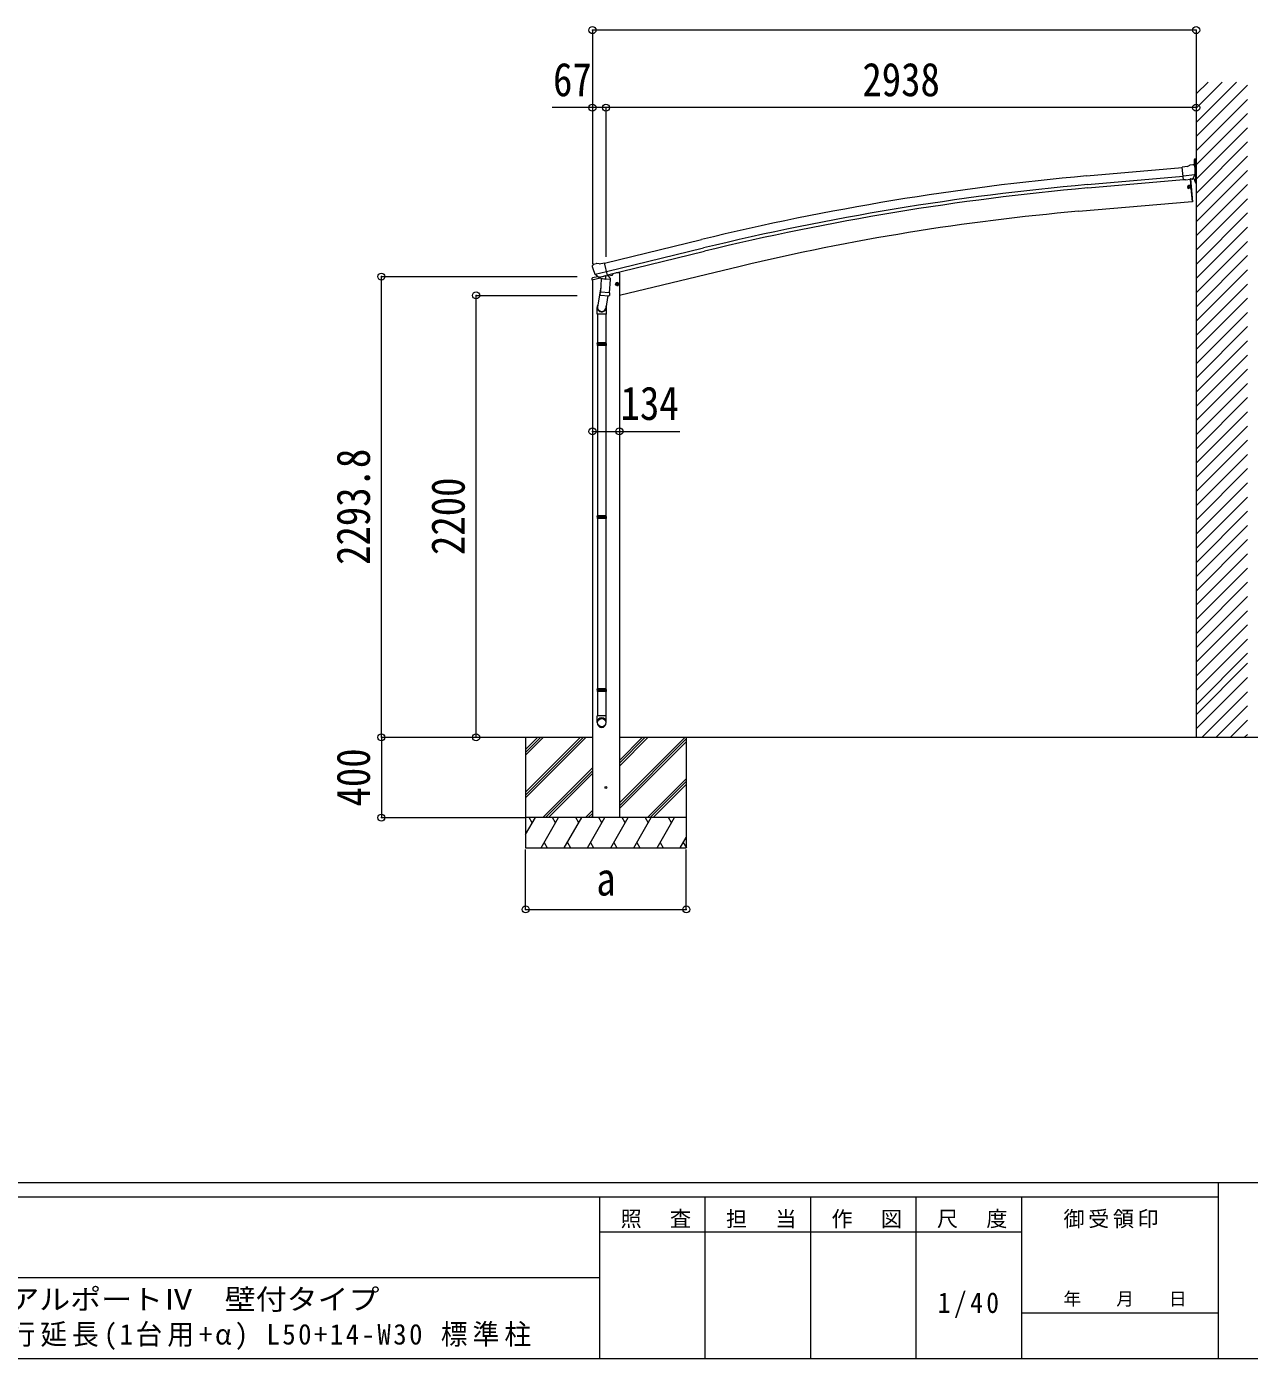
# Model space of a CAD drawing. Units: millimetres at full size. Extents: x -9783 to 9892, y -6828 to 6752.
# Drawn here: x 354 to 6441, y -6828 to -198 of the extents above; entities that cross this region are included whole.
import ezdxf
from ezdxf.enums import TextEntityAlignment as Align

# ---------------------------------------------------------------- set-up
doc = ezdxf.new("R2010")
doc.units = ezdxf.units.MM
doc.header["$LTSCALE"] = 35
doc.header["$PDMODE"] = 32
doc.header["$PDSIZE"] = 35
for name, color, linetype, lineweight in [('0-0_0', 7, 'Continuous', 9), ('0-1_本体', 4, 'Continuous', 9), ('0-2_部品', 7, 'Continuous', 9), ('0-A_寸法', 6, 'Continuous', 9), ('0-E_DET2', 7, 'Continuous', 9), ('F-0_240', 7, 'Continuous', 9)]:
    doc.layers.add(name, color=color, linetype=linetype, lineweight=lineweight)
doc.styles.add('ＭＳ ゴシック', font='')
doc.styles.get('ＭＳ ゴシック').set_extended_font_data('MS Gothic')

msp = doc.modelspace()

# ---------------------------------------------------------------- linework, layer by layer
at = {"layer": '0-0_0'}
for p, q in [((2788.8, -3736.17), (3171.08, -3736.17)), ((2838.08, -3736.17), (2838.08, -4286.17)), ((2838.08, -4009.53), (3111.45, -3736.17)), ((2838.08, -4023.67), (3125.59, -3736.17)), ((2838.08, -4037.82), (3139.73, -3736.17)), ((2838.08, -3797.4), (2899.31, -3736.17)), ((2838.08, -3811.54), (2913.45, -3736.17)), ((2838.08, -3825.68), (2927.6, -3736.17)), ((3305.08, -3736.17), (6490.17, -3736.17)), ((3305.08, -4063.03), (3631.95, -3736.17)), ((3305.08, -3879.18), (3448.1, -3736.17)), ((3305.08, -3850.9), (3419.81, -3736.17)), ((3305.08, -3865.04), (3433.95, -3736.17)), ((3305.08, -4077.17), (3638.08, -3744.17)), ((3305.08, -4091.32), (3638.08, -3758.32)), ((3638.08, -3736.17), (3638.08, -4286.17)), ((2923.58, -4136.17), (3171.08, -3888.66)), ((2937.72, -4136.17), (3171.08, -3902.81)), ((2951.86, -4136.17), (3171.08, -3916.95)), ((3444.08, -4136.17), (3638.08, -3942.16)), ((3458.22, -4136.17), (3638.08, -3956.31)), ((3472.36, -4136.17), (3638.08, -3970.45)), ((3135.71, -4136.17), (3171.08, -4100.8)), ((3638.08, -4136.17), (2838.08, -4136.17)), ((2838.08, -4220), (2886.49, -4136.17)), ((2871.48, -4162.15), (2856.48, -4136.17)), ((2915.35, -4286.17), (3001.95, -4136.17)), ((2986.95, -4162.15), (2971.95, -4136.17)), ((3030.82, -4286.17), (3117.42, -4136.17)), ((3102.42, -4162.15), (3087.42, -4136.17)), ((3146.29, -4286.17), (3232.89, -4136.17)), ((3149.85, -4136.17), (3171.08, -4114.94)), ((3163.99, -4136.17), (3171.08, -4129.08)), ((3217.89, -4162.15), (3202.89, -4136.17)), ((3261.76, -4286.17), (3348.36, -4136.17)), ((3333.36, -4162.15), (3318.36, -4136.17)), ((3377.23, -4286.17), (3463.83, -4136.17)), ((3433.83, -4136.17), (3448.83, -4162.15)), ((3492.7, -4286.17), (3579.3, -4136.17)), ((3564.3, -4162.15), (3549.3, -4136.17)), ((3608.17, -4286.17), (3638.08, -4234.36)), ((2838.08, -4286.17), (3638.08, -4286.17)), ((2930.35, -4260.19), (2945.35, -4286.17)), ((3045.82, -4260.19), (3060.82, -4286.17)), ((3161.29, -4260.19), (3176.29, -4286.17)), ((3276.76, -4260.19), (3291.76, -4286.17)), ((3392.23, -4260.19), (3407.23, -4286.17)), ((3507.7, -4260.19), (3522.7, -4286.17)), ((3623.17, -4260.19), (3638.17, -4286.17))]:
    msp.add_line(p, q, dxfattribs=at)
at = {"layer": '0-1_本体'}
for p, q in [((5630.59, -941.52), (6106.66, -898.8)), ((5634.45, -984.52), (6110.91, -941.77)), ((5635.96, -1001.28), (6112.41, -958.53)), ((6146.29, -958.36), (6155.9, -1068.13)), ((5590.85, -1117.56), (6155.9, -1068.13)), ((3230.91, -1375.17), (3713.89, -1258.08)), ((3240.99, -1417.15), (3724.07, -1300.03)), ((3244.92, -1433.51), (3728.03, -1316.39)), ((3906.85, -1391.82), (3305.08, -1536.29)), ((3171.08, -1458.42), (3171.08, -4136.17)), ((3305.08, -1423.17), (3287.57, -1423.17)), ((3305.08, -1423.17), (3305.08, -4136.17))]:
    msp.add_line(p, q, dxfattribs=at)
for centre, radius, start, end in [((6802.09, -13995.96), 13106.9, 95.12796, 103.62796), ((6802.09, -13995.96), 13063.73, 95.12796, 103.62796), ((6802.09, -13995.96), 13046.9, 95.12796, 103.62796), ((6594.14, -12585.21), 11511.45, 95, 103.50001)]:
    msp.add_arc(centre, radius, start, end, dxfattribs=at)
at = {"layer": '0-2_部品'}
for p, q in [((6166.6, -860.41), (6166.6, -885.07)), ((6133.02, -894.33), (6106.48, -896.89)), ((6112.7, -961.5), (6106.48, -896.89)), ((6133.02, -894.33), (6144.68, -887.46)), ((6159.57, -885.75), (6145.92, -887.06)), ((6166.6, -885.07), (6159.57, -885.75)), ((6168.76, -891.42), (6163.23, -886.87)), ((6169.84, -893.45), (6169.97, -894.79)), ((6169.69, -936.3), (6110.82, -941.97)), ((6122.65, -960.54), (6112.7, -961.5)), ((6138.86, -995.1), (6138.76, -993.86)), ((6148.92, -988.4), (6138.96, -989.28)), ((6140.02, -1001.36), (6139.12, -991.13)), ((6147.08, -955.94), (6146.09, -956.03)), ((6156.23, -957.31), (6148.53, -958.05)), ((6149.74, -986.32), (6148.75, -986.41)), ((6149.92, -988.32), (6148.92, -988.4)), ((6158.61, -955.89), (6169.38, -936.85)), ((6165.13, -954.53), (6159.04, -955.12)), ((6165.13, -954.53), (6172.56, -974.97)), ((6134.45, -996.7), (6144.68, -995.8)), ((6150.14, -1002.35), (6140.18, -1003.22)), ((6140.71, -995.54), (6141.96, -995.44)), ((6151.14, -1002.26), (6150.14, -1002.35)), ((6151.31, -1004.26), (6150.32, -1004.34)), ((3169.46, -1390.75), (3169.73, -1391.9)), ((3173.68, -1382.17), (3169.82, -1388.47)), ((3176.77, -1379.92), (3189.95, -1376.76)), ((3204.51, -1379.44), (3191.25, -1376.74)), ((3204.51, -1379.44), (3230.44, -1373.21)), ((3168.33, -1459.08), (3211.03, -1448.83)), ((3168.33, -1452.19), (3168.33, -1459.08)), ((3196.84, -1442.98), (3170.63, -1449.27)), ((3183.51, -1431.06), (3241.02, -1417.25)), ((3200.36, -1445.97), (3183.98, -1431.47)), ((3203.07, -1446.53), (3210.59, -1444.73)), ((3203.91, -1446.43), (3205.44, -1446.06)), ((3205.44, -1446.06), (3242.14, -1437.25)), ((3207.28, -1446.29), (3207.22, -1447.03)), ((3207.98, -1448.07), (3233.79, -1454.51)), ((3214.9, -1453.42), (3210.22, -1520.25)), ((3260.59, -1456.61), (3214.9, -1453.42)), ((3216.67, -1450.24), (3216.44, -1453.52)), ((3236.19, -1439.07), (3235.17, -1453.68)), ((3242.14, -1437.25), (3243.67, -1436.88)), ((3245.22, -1434.78), (3246.17, -1434.84)), ((3246.17, -1434.84), (3259.48, -1450.16)), ((3250.16, -1439.44), (3269.05, -1434.9)), ((3255.91, -1523.45), (3260.59, -1456.61)), ((3259.48, -1450.16), (3259.04, -1456.5)), ((3272.88, -1426.73), (3272.88, -1430.04)), ((3211.96, -1495.49), (3196.04, -1592.75)), ((3209.36, -1532.72), (3210.24, -1520.25)), ((3255.91, -1523.45), (3210.22, -1520.25)), ((3255.9, -1523.45), (3255.01, -1536.14)), ((3284.46, -1482.11), (3303.91, -1477.44)), ((3289.02, -1474.33), (3286.88, -1481.53)), ((3296.31, -1472.58), (3289.02, -1474.33)), ((3296.52, -1489.5), (3291.85, -1470.05)), ((3301.48, -1478.02), (3296.31, -1472.58)), ((3299.35, -1485.22), (3301.48, -1478.02)), ((3209.76, -1534.08), (3209.76, -1534.08)), ((3211.21, -1534.86), (3252.91, -1537.77)), ((3247.48, -1537.39), (3236.75, -1602.07)), ((3193.89, -1629.91), (3193.89, -1595.55)), ((3239.89, -1629.91), (3193.89, -1629.91)), ((3195.89, -1629.91), (3195.89, -1772.82)), ((3237.89, -1629.91), (3237.89, -1772.82)), ((3239.89, -1595.25), (3239.89, -1629.91)), ((3193.89, -1774.82), (3194.89, -1772.82)), ((3239.89, -1774.82), (3193.89, -1774.82)), ((3239.89, -1782.82), (3193.89, -1782.82)), ((3238.89, -1772.82), (3194.89, -1772.82)), ((3238.89, -1784.82), (3194.89, -1784.82)), ((3195.89, -1784.82), (3195.89, -2634.19)), ((3237.89, -1784.82), (3237.89, -2634.19)), ((3239.89, -1774.82), (3238.89, -1772.82)), ((3239.89, -1782.82), (3238.89, -1784.82)), ((3239.89, -1774.82), (3239.89, -1782.82)), ((3193.89, -2636.19), (3194.89, -2634.19)), ((3239.89, -2636.19), (3193.89, -2636.19)), ((3239.89, -2644.19), (3193.89, -2644.19)), ((3238.89, -2634.19), (3194.89, -2634.19)), ((3238.89, -2646.19), (3194.89, -2646.19)), ((3195.89, -2646.19), (3195.89, -3495.57)), ((3237.89, -2646.19), (3237.89, -3495.57)), ((3239.89, -2636.19), (3238.89, -2634.19)), ((3239.89, -2644.19), (3238.89, -2646.19)), ((3239.89, -2636.19), (3239.89, -2644.19)), ((3193.89, -3497.57), (3194.89, -3495.57)), ((3239.89, -3497.57), (3193.89, -3497.57)), ((3239.89, -3505.57), (3193.89, -3505.57)), ((3238.89, -3495.57), (3194.89, -3495.57)), ((3238.89, -3507.57), (3194.89, -3507.57)), ((3195.89, -3507.57), (3195.89, -3629.12)), ((3237.89, -3507.57), (3237.89, -3629.12)), ((3239.89, -3497.57), (3238.89, -3495.57)), ((3239.89, -3505.57), (3238.89, -3507.57)), ((3239.89, -3497.57), (3239.89, -3505.57)), ((3193.89, -3663.26), (3193.89, -3629.12)), ((3239.89, -3629.12), (3193.89, -3629.12)), ((3239.89, -3663.26), (3239.89, -3629.12))]:
    msp.add_line(p, q, dxfattribs=at)
for points in [[(6174.9, -976.41), (6174.9, -857.76), (6169.25, -857.76)], [(6122.65, -960.54), (6122.93, -960.61), (6148.28, -958.16), (6148.53, -958.05)], [(6138.76, -993.86), (6139.96, -993.76), (6140.06, -995)], [(6146.09, -956.03), (6148.92, -988.4), (6150.14, -1002.35), (6156.16, -1071.09)], [(6147.08, -955.94), (6157.15, -1071), (6156.16, -1071.09)], [(6169.76, -935.67), (6169.48, -936.66), (6169.38, -936.85)], [(6138.32, -995.75), (6137.08, -995.86), (6137.18, -997.06), (6138.42, -996.95)], [(6140.27, -997.39), (6140.38, -998.64), (6139.18, -998.74), (6139.07, -997.5)], [(6141.96, -995.44), (6142.06, -996.64), (6140.82, -996.74)], [(3235.87, -1438.66), (3245.6, -1436.32), (3230.44, -1373.21)], [(3183.24, -1430.48), (3183.83, -1431.32), (3183.98, -1431.47)], [(3235.87, -1438.66), (3235.64, -1438.81), (3210.87, -1444.76), (3210.59, -1444.73)], [(3286.88, -1481.53), (3292.05, -1486.97), (3299.35, -1485.22)], [(3193.89, -1774.82), (3193.89, -1782.82), (3194.89, -1784.82)], [(3193.89, -2636.19), (3193.89, -2644.19), (3194.89, -2646.19)], [(3193.89, -3497.57), (3193.89, -3505.57), (3194.89, -3507.57)]]:
    msp.add_lwpolyline(points, dxfattribs=at)
for centre, radius in [((6139.57, -996.25), 4.74), ((6139.57, -996.25), 2.25), ((6142.22, -998.48), 0.25), ((3294.18, -1479.77), 8.5), ((3294.18, -1479.77), 7.7), ((3294.18, -1479.77), 6.5)]:
    msp.add_circle(centre, radius, dxfattribs=at)
at = {"layer": '0-2_部品', "color": 4}
msp.add_circle((3238.08, -3986.17), 4.5, dxfattribs=at)
at = {"layer": '0-2_部品'}
for centre, radius, start, end in [((6169.25, -860.41), 2.65, 90, 180), ((6146.21, -890.05), 3, 95.5, 120.5), ((6160.05, -890.73), 5, 50.50648, 95.49352), ((5968.5, -914.19), 202.4, 353.9085, 5.5), ((6139.57, -996.25), 7, 95, 275), ((6175.15, -974.02), 2.75, 200, 257.02926), ((6174.6, -976.41), 0.3, 257.08362, 0.08005), ((6138.27, -995.16), 0.6, 275, 5), ((6138.48, -997.55), 0.6, 5, 95), ((6140.66, -994.95), 0.6, 185, 275), ((6140.87, -997.34), 0.6, 95, 185), ((3366.54, -1344.65), 202.4, 193.5, 205.09125), ((3177.94, -1384.79), 5, 103.5, 148.5), ((3190.65, -1379.68), 3, 78.5, 103.5), ((3171.33, -1452.19), 3, 103.5, 180), ((3203.79, -1445.94), 0.5, 248.23754, 283.5), ((3206.78, -1446.25), 0.5, 356, 103.5), ((3208.22, -1447.1), 1, 176, 256), ((3234.15, -1453.54), 1.03, 250.03897, 351.96569), ((3236.79, -1439.15), 0.604, 100.59842, 172.20595), ((3243.55, -1436.4), 0.5, 283.5, 318.76246), ((3267.88, -1430.04), 5, 283.5, 0), ((3211.31, -1532.89), 1.95, 175.04017, 217.47766), ((3211.35, -1532.86), 2, 217.40962, 266), ((3253.04, -1535.78), 2, 266, 349.46843), ((3223.89, -1595.55), 30, 177.45142, 180)]:
    msp.add_arc(centre, radius, start, end, dxfattribs=at)
for centre, major_axis, ratio, start_param, end_param in [((6174.13, -889.37), (-15.38, 3.31), 0.101033, 5.9751426, 5.9753737), ((6166.85, -893.73), (2.72, -1.29), 0.997474, 0.5366567, 1.3225652), ((6155.94, -954.32), (1.64, -2.52), 0.997631, 5.8041905, 5.8929484), ((6155.87, -954.21), (-3.51, 2.14), 0.650902, 2.1145521, 2.1873627), ((6155.99, -954.4), (1.64, -2.52), 0.997631, 5.965759, 6.7621801), ((3172.38, -1390.04), (-1.57, -2.57), 0.99628, 4.712389, 5.4996506), ((3202.35, -1443.71), (-0.73, -2.92), 0.997631, 5.8041905, 6.6006116), ((3202.41, -1443.48), (2.63, 3.16), 0.650902, 4.0958226, 4.1686332), ((3202.37, -1443.61), (-0.73, -2.92), 0.997631, 0.3902369, 0.4789948), ((3216.89, -1595.25), (23, 0), 0.996195, 2.5560258, 6.5663028), ((3216.89, -1595.25), (21, 0), 0.996195, 2.9349147, 5.9512394), ((3216.89, -3661.52), (-23, 0), 0.996195, 3.1415927, 6.2831853), ((3216.89, -3663.26), (-23, 0), 0.996195, 3.1415927, 6.2831853), ((3216.89, -3663.26), (0, -23.43), 0.981806, 4.712389, 7.8539816)]:
    msp.add_ellipse(centre, major_axis=major_axis, ratio=ratio, start_param=start_param, end_param=end_param, dxfattribs=at)
msp.add_ellipse((3216.89, -3663.26), major_axis=(21, 0), ratio=0.996195, dxfattribs=at)
at = {"layer": '0-A_寸法'}
for p, q in [((6175.9, -215.56), (3170.88, -215.56)), ((3170.88, -215.56), (3170.88, -1378.56)), ((6175.9, -215.56), (6175.9, -811.65)), ((3170.88, -601.46), (2970.88, -601.46)), ((3170.88, -601.46), (3170.88, -802.74)), ((3237.88, -601.46), (3170.88, -601.46)), ((6175.9, -601.46), (3237.88, -601.46)), ((3237.88, -601.46), (3237.88, -1343.68)), ((6175.9, -601.46), (6175.9, -802.74)), ((2120.24, -3736.17), (2120.24, -1442.38)), ((2120.24, -1442.38), (3094.73, -1442.38)), ((2591.87, -1536.19), (3094.73, -1536.19)), ((2591.87, -3736.17), (2591.87, -1536.19)), ((3171.08, -2213.29), (3305.08, -2213.29)), ((3305.08, -2213.29), (3605.08, -2213.29)), ((2120.24, -3736.17), (2838.08, -3736.17)), ((2120.24, -3736.17), (2838.08, -3736.17)), ((2120.24, -3736.17), (2120.24, -4136.17)), ((2591.87, -3736.17), (3094.73, -3736.17)), ((2120.24, -4136.17), (2838.08, -4136.17)), ((2838.08, -4592.83), (2838.08, -4294.17)), ((3638.08, -4592.83), (3638.08, -4294.17)), ((2838.08, -4592.83), (3638.08, -4592.83))]:
    msp.add_line(p, q, dxfattribs=at)
for p in [(3170.88, -215.56), (6175.9, -215.56), (3170.88, -601.46), (3237.88, -601.46), (6175.9, -601.46), (2120.24, -1442.38), (2591.87, -1536.19), (3171.08, -2213.29), (3305.08, -2213.29), (2120.24, -3736.17), (2591.87, -3736.17), (2120.24, -4136.17), (2838.08, -4592.83), (3638.08, -4592.83)]:
    msp.add_point(p, dxfattribs=at)
at = {"layer": '0-E_DET2'}
for p, q in [((6175.9, -473.8), (6175.9, -3736.17)), ((6175.9, -674.69), (6376.78, -473.8)), ((6175.9, -603.98), (6306.07, -473.8)), ((6175.9, -533.27), (6235.36, -473.8)), ((6175.9, -745.4), (6431.88, -489.42)), ((6175.9, -816.11), (6431.88, -560.13)), ((6175.9, -886.82), (6431.88, -630.84)), ((6175.9, -957.53), (6431.88, -701.55)), ((6175.9, -1028.24), (6431.88, -772.26)), ((6175.9, -1098.95), (6431.88, -842.97)), ((6175.9, -1169.66), (6431.88, -913.68)), ((6175.9, -1240.37), (6431.88, -984.39)), ((6175.9, -1311.09), (6431.88, -1055.1)), ((6175.9, -1381.8), (6431.88, -1125.81)), ((6175.9, -1452.51), (6431.88, -1196.53)), ((6175.9, -1523.22), (6431.88, -1267.24)), ((6175.9, -1593.93), (6431.88, -1337.95)), ((6175.9, -1664.64), (6431.88, -1408.66)), ((6175.9, -1735.35), (6431.88, -1479.37)), ((6175.9, -1806.06), (6431.88, -1550.08)), ((6175.9, -1876.77), (6431.88, -1620.79)), ((6175.9, -1947.48), (6431.88, -1691.5)), ((6175.9, -2018.19), (6431.88, -1762.21)), ((6175.9, -2088.9), (6431.88, -1832.92)), ((6175.9, -2159.61), (6431.88, -1903.63)), ((6175.9, -2230.32), (6431.88, -1974.34)), ((6175.9, -2301.03), (6431.88, -2045.05)), ((6175.9, -2371.75), (6431.88, -2115.76)), ((6175.9, -2442.46), (6431.88, -2186.48)), ((6175.9, -2513.17), (6431.88, -2257.19)), ((6175.9, -2583.88), (6431.88, -2327.9)), ((6175.9, -2654.59), (6431.88, -2398.61)), ((6175.9, -2725.3), (6431.88, -2469.32)), ((6175.9, -2796.01), (6431.88, -2540.03)), ((6175.9, -2866.72), (6431.88, -2610.74)), ((6175.9, -2937.43), (6431.88, -2681.45)), ((6175.9, -3008.14), (6431.88, -2752.16)), ((6175.9, -3078.85), (6431.88, -2822.87)), ((6175.9, -3149.56), (6431.88, -2893.58)), ((6175.9, -3220.27), (6431.88, -2964.29)), ((6175.9, -3290.98), (6431.88, -3035)), ((6175.9, -3361.69), (6431.88, -3105.71)), ((6175.9, -3432.41), (6431.88, -3176.42)), ((6175.9, -3503.12), (6431.88, -3247.14)), ((6175.9, -3573.83), (6431.88, -3317.85)), ((6175.9, -3623.83), (6431.88, -3367.85)), ((6175.9, -3694.54), (6431.88, -3438.56)), ((6204.98, -3736.17), (6431.88, -3509.27)), ((6275.69, -3736.17), (6431.88, -3579.98)), ((6346.4, -3736.17), (6431.88, -3650.69)), ((6417.11, -3736.17), (6431.88, -3721.4))]:
    msp.add_line(p, q, dxfattribs=at)
at = {"layer": 'F-0_240', "color": 5}
for p, q in [((-9783.03, -5953.1), (9396.97, -5953.1)), ((6285.75, -5953.1), (6285.75, -6828.1)), ((-9783.03, -6023.1), (6285.75, -6023.1)), ((3205.75, -6023.1), (3205.75, -6828.1)), ((3730.75, -6023.1), (3730.75, -6828.1)), ((4255.75, -6023.1), (4255.75, -6828.1)), ((4780.75, -6023.1), (4780.75, -6828.1)), ((5305.75, -6023.1), (5305.75, -6828.1)), ((3205.75, -6198.1), (5305.75, -6198.1)), ((-3969.25, -6425.6), (3205.75, -6425.6)), ((5305.75, -6600.6), (6285.75, -6600.6)), ((-9783.03, -6828.1), (9396.97, -6828.1))]:
    msp.add_line(p, q, dxfattribs=at)

# ---------------------------------------------------------------- texts
at = {"layer": '0-A_寸法', "color": 7, "style": 'ＭＳ ゴシック', "width": 0.85}
for s, p in [('67', (2974.63, -594.46)), ('2938', (4514.39, -594.46)), ('134', (3310.71, -2206.29)), ('a', (3189.96, -4573.83))]:
    msp.add_text(s, height=166.8, dxfattribs=at).set_placement(p, align=Align.BOTTOM_LEFT)
for s, p in [('2293.8', (2113.24, -2878.03)), ('2200', (2584.87, -2828.68)), ('400', (2113.24, -4080.55))]:
    msp.add_text(s, height=166.8, rotation=90, dxfattribs=at).set_placement(p, align=Align.BOTTOM_LEFT)
at = {"layer": 'F-0_240', "style": 'ＭＳ ゴシック', "width": 1.1}
msp.add_text('リアルポートⅣ\u3000壁付タイプ', height=102.6, dxfattribs=at).set_placement((109.35, -6616.22), align=Align.BOTTOM_LEFT)
at = {"layer": 'F-0_240', "style": 'ＭＳ ゴシック'}
msp.add_text('年\u3000\u3000月\u3000\u3000日', height=64.15, dxfattribs=at).set_placement((5515.76, -6583.1), align=Align.BOTTOM_LEFT)
at = {"layer": 'F-0_240', "attachment_point": 7, "style": 'ＭＳ ゴシック'}
for s, insert, char_height in [('\\T1.17;照\u3000査', (3310.76, -6180.6), 76.98), ('\\T1.17;担\u3000当', (3835.76, -6180.6), 76.98), ('\\T1.17;作\u3000図', (4360.75, -6180.6), 76.98), ('\\T1.17;尺\u3000度', (4885.76, -6180.6), 76.98), ('\\T1.17;御受領印', (5515.75, -6180.6), 76.98), ('\\T1.28;\\W0.9;1/40', (4890.13, -6626.85), 102.6), ('\\T1.19;\\W0.95;奥行延長(1台用+α)\\~L50+14-W30\\~標準柱', (105.77, -6786.55), 102.6)]:
    msp.add_mtext(s, dxfattribs=dict(at, insert=insert, char_height=char_height))

doc.saveas('drawing.dxf')
